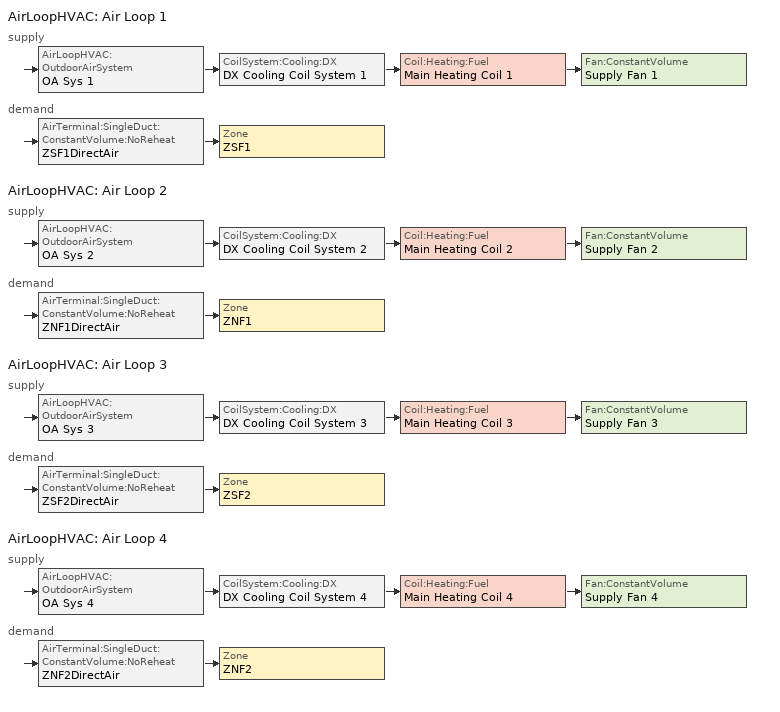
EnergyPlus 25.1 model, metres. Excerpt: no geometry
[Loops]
AirLoopHVAC 'Air Loop 1'
 supply: AirLoopHVAC:OutdoorAirSystem 'OA Sys 1' > CoilSystem:Cooling:DX 'DX Cooling Coil System 1' > Coil:Heating:Fuel 'Main Heating Coil 1' > Fan:ConstantVolume 'Supply Fan 1'
 demand: AirTerminal:SingleDuct:ConstantVolume:NoReheat 'ZSF1DirectAir' > Zone 'ZSF1'
AirLoopHVAC 'Air Loop 2'
 supply: AirLoopHVAC:OutdoorAirSystem 'OA Sys 2' > CoilSystem:Cooling:DX 'DX Cooling Coil System 2' > Coil:Heating:Fuel 'Main Heating Coil 2' > Fan:ConstantVolume 'Supply Fan 2'
 demand: AirTerminal:SingleDuct:ConstantVolume:NoReheat 'ZNF1DirectAir' > Zone 'ZNF1'
AirLoopHVAC 'Air Loop 3'
 supply: AirLoopHVAC:OutdoorAirSystem 'OA Sys 3' > CoilSystem:Cooling:DX 'DX Cooling Coil System 3' > Coil:Heating:Fuel 'Main Heating Coil 3' > Fan:ConstantVolume 'Supply Fan 3'
 demand: AirTerminal:SingleDuct:ConstantVolume:NoReheat 'ZSF2DirectAir' > Zone 'ZSF2'
AirLoopHVAC 'Air Loop 4'
 supply: AirLoopHVAC:OutdoorAirSystem 'OA Sys 4' > CoilSystem:Cooling:DX 'DX Cooling Coil System 4' > Coil:Heating:Fuel 'Main Heating Coil 4' > Fan:ConstantVolume 'Supply Fan 4'
 demand: AirTerminal:SingleDuct:ConstantVolume:NoReheat 'ZNF2DirectAir' > Zone 'ZNF2'
[Sizing:Zone] Zone Cooling Design Supply Air Temperature Input Method=SupplyAirTemperature; Zone Cooling Design Supply Air Temperature {C}=14; Zone Heating Design Supply Air Temperature Input Method=SupplyAirTemperature; Zone Heating Design Supply Air Temperature {C}=50; Zone Cooling Design Supply Air Humidity Ratio {kgWater/kgDryAir}=0.009; Zone Heating Design Supply Air Humidity Ratio {kgWater/kgDryAir}=0.004; Zone Heating Sizing Factor=0; Zone Cooling Sizing Factor=0; Cooling Design Air Flow Method=DesignDay; Cooling Design Air Flow Rate {m3/s}=0; Heating Design Air Flow Method=DesignDay; Heating Design Air Flow Rate {m3/s}=0; Account for Dedicated Outdoor Air System=No; Dedicated Outdoor Air System Control Strategy=NeutralSupplyAir; Dedicated Outdoor Air Low Setpoint Temperature for Design {C}=autosize; Dedicated Outdoor Air High Setpoint Temperature for Design {C}=autosize
Name | Design Specification Outdoor Air Object
ZSF1 | SZ DSOA ZSF1
ZNF1 | SZ DSOA ZNF1
ZSF2 | SZ DSOA ZSF2
ZNF2 | SZ DSOA ZNF2
[DesignSpecification:OutdoorAir] Outdoor Air Method=FLOW/PERSON; Outdoor Air Flow per Person {m3/s-person}=0.00944; Outdoor Air Flow per Zone Floor Area {m3/s-m2}=0; Outdoor Air Flow per Zone {m3/s}=0
SZ DSOA ZSF1; SZ DSOA ZNF1; SZ DSOA ZSF2; SZ DSOA ZNF2
[AirLoopHVAC]
Name | Design Supply Air Flow Rate {m3/s}
Air Loop 1 | 0.71
Air Loop 2 | 0.67
Air Loop 3 | 0.79
Air Loop 4 | 0.75
[ZoneControl:Thermostat] Control Type Schedule=Zone Control Type Sched; Control 1=DualSetPoint
Name | Zone or ZoneList
South zone1 | ZSF1
North zone1 | ZNF1
South zone2 | ZSF2
North zone2 | ZNF2
[ThermostatSetpoint:DualSetpoint]
DualSetPoint: Heating Setpoint Temperature Schedule=HTG-SCHED; Cooling Setpoint Temperature Schedule=CLG-SCHED
[Zone equipment]
ZSF1: ZSF1DirectAir
ZNF1: ZNF1DirectAir
ZSF2: ZSF2DirectAir
ZNF2: ZNF2DirectAir
[AirTerminal:SingleDuct:ConstantVolume:NoReheat] Availability Schedule=FAN-SCHED
Name | Maximum Air Flow Rate {m3/s}
ZSF1DirectAir | 0.71
ZNF1DirectAir | 0.67
ZSF2DirectAir | 0.79
ZNF2DirectAir | 0.75
[CoilSystem:Cooling:DX] Availability Schedule=FAN-SCHED
Name | Cooling Coil
DX Cooling Coil System 1 | ACDXCoil 1
DX Cooling Coil System 2 | ACDXCoil 2
DX Cooling Coil System 3 | ACDXCoil 3
DX Cooling Coil System 4 | ACDXCoil 4
[Coil:Heating:Fuel] Availability Schedule=FAN-SCHED; Fuel Type=NaturalGas; Burner Efficiency=0.8; Nominal Capacity {W}=15000
Main Heating Coil 1; Main Heating Coil 2; Main Heating Coil 3; Main Heating Coil 4
[Coil:Cooling:DX:SingleSpeed] Availability Schedule=FAN-SCHED; Gross Rated Sensible Heat Ratio=0.8; Gross Rated Cooling COP {W/W}=3; 2023 Rated Evaporator Fan Power Per Volume Flow {W/(m3/s)}=934.4; Total Cooling Capacity Function of Temperature Curve=WindACCoolCapFT; Total Cooling Capacity Function of Flow Fraction Curve=WindACCoolCapFFF; Energy Input Ratio Function of Temperature Curve=WindACEIRFT; Energy Input Ratio Function of Flow Fraction Curve=WindACEIRFFF; Part Load Fraction Correlation Curve=WindACPLFFPLR
Name | Gross Rated Total Cooling Capacity {W} | Rated Air Flow Rate {m3/s}
ACDXCoil 1 | 13228 | 0.71
ACDXCoil 2 | 12483 | 0.67
ACDXCoil 3 | 14719 | 0.79
ACDXCoil 4 | 13973 | 0.75
[Fan:ConstantVolume] Availability Schedule=FAN-SCHED; Fan Total Efficiency=0.7; Pressure Rise {Pa}=600; Motor Efficiency=0.9; Motor In Airstream Fraction=1
Name | Maximum Flow Rate {m3/s}
Supply Fan 1 | 0.71
Supply Fan 2 | 0.67
Supply Fan 3 | 0.79
Supply Fan 4 | 0.75
[Controller:OutdoorAir] Minimum Outdoor Air Flow Rate {m3/s}=0.032; Economizer Control Type=NoEconomizer; Economizer Control Action Type=ModulateFlow; Economizer Maximum Limit Dry-Bulb Temperature {C}=19; Economizer Minimum Limit Dry-Bulb Temperature {C}=4; Lockout Type=NoLockout; Minimum Limit Type=FixedMinimum; Minimum Outdoor Air Schedule=Min OA Sched
Name | Maximum Outdoor Air Flow Rate {m3/s}
OA Controller 1 | 0.71
OA Controller 2 | 0.67
OA Controller 3 | 0.79
OA Controller 4 | 0.75
[SetpointManager:SingleZone:Reheat] Control Variable=Temperature; Minimum Supply Air Temperature {C}=14; Maximum Supply Air Temperature {C}=45
Name | Control Zone | Setpoint Node or NodeList
Supply Air Temp Manager 1 | ZSF1 | Supply Air 1 Temp Nodes
Supply Air Temp Manager 2 | ZNF1 | Supply Air 2 Temp Nodes
Supply Air Temp Manager 3 | ZSF2 | Supply Air 3 Temp Nodes
Supply Air Temp Manager 4 | ZNF2 | Supply Air 4 Temp Nodes
[SetpointManager:MixedAir] Control Variable=Temperature
Name | Setpoint Node or NodeList
Mixed Air Temp Manager 1 | Mixed Air 1 Nodes
Mixed Air Temp Manager 2 | Mixed Air 2 Nodes
Mixed Air Temp Manager 3 | Mixed Air 3 Nodes
Mixed Air Temp Manager 4 | Mixed Air 4 Nodes
[Matrix:TwoDimension]
CFS_Glz_2035_Tbvis: 41, 41, 9.83252, 0.00721, 0.00883, 0.00721, 0.00883, 0.00721, 0.00883, 0.00721, 0.00883, 0.01493, 0.01565, 0.01565, 0.01493, 0.01565, 0.01565, 0.01493, 0.01565, 0.01565, 0.01493, 0.01565, 0.01565, 0.01871, 0.01871, 0.01871, 0.01871, 0.01871, 0.01871, 0.01871, 0.01871, 0.01871, 0.01871, 0.01871, 0.01871, 0.00934, 0.00934, 0.00934, 0.00934, 0.00934, 0.00934, 0.00934, 0.00934, 0.00054, 7.14526, 0.00597, 0.00488, 0.00597, 0.00488, 0.00597, 0.00488, 0.00597, 0.01009, 0.01058, 0.01058, 0.01009, 0.01058, 0.01058, 0.01009, 0.01058, 0.01058, 0.01009, 0.01058, 0.01058, 0.01265, 0.01265, 0.01265, 0.01265, 0.01265, 0.01265, 0.01265, 0.01265, 0.01265, 0.01265, 0.01265, 0.01265, 0.00632, 0.00632, 0.00632, 0.00632, 0.00632, 0.00632, 0.00632, 0.00632, 0.00047, 0.00429, 6.28042, 0.00429, 0.00525, 0.00429, 0.00525, 0.00429, 0.00525, 0.00887, 0.0093, 0.0093, 0.00887, 0.0093, 0.0093, 0.00887, 0.0093, 0.0093, 0.00887, 0.0093, 0.0093, 0.01112, 0.01112, 0.01112, 0.01112, 0.01112, 0.01112, 0.01112, 0.01112, 0.01112, 0.01112, 0.01112, 0.01112, 0.00555, 0.00555, 0.00555, 0.00555, 0.00555, 0.00555, 0.00555, 0.00555, 0.00054, 0.00488, 0.00597, 7.14526, 0.00597, 0.00488, 0.00597, 0.00488, 0.00597, 0.01009, 0.01058, 0.01058, 0.01009, 0.01058, 0.01058, 0.01009, 0.01058, 0.01058, 0.01009, 0.01058, 0.01058, 0.01265, 0.01265, 0.01265, 0.01265, 0.01265, 0.01265, 0.01265, 0.01265, 0.01265, 0.01265, 0.01265, 0.01265, 0.00632, 0.00632, 0.00632, 0.00632, 0.00632, 0.00632, 0.00632, 0.00632, 0.00047, 0.00429, 0.00525, 0.00429, 6.28042, 0.00429, 0.00525, 0.00429, 0.00525, 0.00887, 0.0093, 0.0093, 0.00887, 0.0093, 0.0093, 0.00887, 0.0093, 0.0093, 0.00887, 0.0093, 0.0093, 0.01112, 0.01112, 0.01112, 0.01112, 0.01112, 0.01112, 0.01112, 0.01112, 0.01112, 0.01112, 0.01112, 0.01112, 0.00555, 0.00555, 0.00555, 0.00555, 0.00555, 0.00555, 0.00555, 0.00555, 0.00054, 0.00488, 0.00597, 0.00488, 0.00597, 7.14526, 0.00597, 0.00488, 0.00597, 0.01009, 0.01058, 0.01058, 0.01009, 0.01058, 0.01058, 0.01009, 0.01058, 0.01058, 0.01009, 0.01058, 0.01058, 0.01265, 0.01265, 0.01265, 0.01265, 0.01265, 0.01265, 0.01265, 0.01265, 0.01265, 0.01265, 0.01265, 0.01265, 0.00632, 0.00632, 0.00632, 0.00632, 0.00632, 0.00632, 0.00632, 0.00632, 0.00047, 0.00429, 0.00525, 0.00429, 0.00525, 0.00429, 6.28042, 0.00429, 0.00525, 0.00887, 0.0093, 0.0093, 0.00887, 0.0093, 0.0093, 0.00887, 0.0093, 0.0093, 0.00887, 0.0093, 0.0093, 0.01112, 0.01112, 0.01112, 0.01112, 0.01112, 0.01112, 0.01112, 0.01112, 0.01112, 0.01112, 0.01112, 0.01112, 0.00555, 0.00555, 0.00555, 0.00555, 0.00555, 0.00555, 0.00555, 0.00555, 0.00054, 0.00488, 0.00597, 0.00488, 0.00597, 0.00488, 0.00597, 7.14526, 0.00597, 0.01009, 0.01058, 0.01058, 0.01009, 0.01058, 0.01058, 0.01009, 0.01058, 0.01058, 0.01009, 0.01058, 0.01058, 0.01265, 0.01265, 0.01265, 0.01265, 0.01265, 0.01265, 0.01265, 0.01265, 0.01265, 0.01265, 0.01265, 0.01265, 0.00632, 0.00632, 0.00632, 0.00632, 0.00632, 0.00632, 0.00632, 0.00632, 0.00047, 0.00429, 0.00525, 0.00429, 0.00525, 0.00429, 0.00525, 0.00429, 6.28042, 0.00887, 0.0093, 0.0093, 0.00887, 0.0093, 0.0093, 0.00887, 0.0093, 0.0093, 0.00887, 0.0093, 0.0093, 0.01112, 0.01112, 0.01112, 0.01112, 0.01112, 0.01112, 0.01112, 0.01112, 0.01112, 0.01112, 0.01112, 0.01112, 0.00555, 0.00555, 0.00555, 0.00555, 0.00555, 0.00555, 0.00555, 0.00555, 0.00023, 0.00208, 0.00254, 0.00208, 0.00254, 0.00208, 0.00254, 0.00208, 0.00254, 2.64719, 0.00451, 0.00451, 0.0043, 0.00451, 0.00451, 0.0043, 0.00451, 0.00451, 0.0043, 0.00451, 0.00451, 0.00538, 0.00538, 0.00538, 0.00538, 0.00538, 0.00538, 0.00538, 0.00538, 0.00538, 0.00538, 0.00538, 0.00538, 0.00269, 0.00269, 0.00269, 0.00269, 0.00269, 0.00269, 0.00269, 0.00269, 0.0002, 0.00179, 0.00219, 0.00179, 0.00219, 0.00179, 0.00219, 0.00179, 0.00219, 0.00371, 2.2857, 0.00389, 0.00371, 0.00389, 0.00389, 0.00371, 0.00389, 0.00389, 0.00371, 0.00389, 0.00389, 0.00465, 0.00465, 0.00465, 0.00465, 0.00465, 0.00465, 0.00465, 0.00465, 0.00465, 0.00465, 0.00465, 0.00465, 0.00232, 0.00232, 0.00232, 0.00232, 0.00232, 0.00232, 0.00232, 0.00232, 0.0002, 0.00179, 0.00219, 0.00179, 0.00219, 0.00179, 0.00219, 0.00179, 0.00219, 0.00371, 0.00389, 2.2857, 0.00371, 0.00389, 0.00389, 0.00371, 0.00389, 0.00389, 0.00371, 0.00389, 0.00389, 0.00465, 0.00465, 0.00465, 0.00465, 0.00465, 0.00465, 0.00465, 0.00465, 0.00465, 0.00465, 0.00465, 0.00465, 0.00232, 0.00232, 0.00232, 0.00232, 0.00232, 0.00232, 0.00232, 0.00232, 0.00023, 0.00208, 0.00254, 0.00208, 0.00254, 0.00208, 0.00254, 0.00208, 0.00254, 0.0043, 0.00451, 0.00451, 2.64719, 0.00451, 0.00451, 0.0043, 0.00451, 0.00451, 0.0043, 0.00451, 0.00451, 0.00538, 0.00538, 0.00538, 0.00538, 0.00538, 0.00538, 0.00538, 0.00538, 0.00538, 0.00538, 0.00538, 0.00538, 0.00269, 0.00269, 0.00269, 0.00269, 0.00269, 0.00269, 0.00269, 0.00269, 0.0002, 0.00179, 0.00219, 0.00179, 0.00219, 0.00179, 0.00219, 0.00179, 0.00219, 0.00371, 0.00389, 0.00389, 0.00371, 2.2857, 0.00389, 0.00371, 0.00389, 0.00389, 0.00371, 0.00389, 0.00389, 0.00465, 0.00465, 0.00465, 0.00465, 0.00465, 0.00465, 0.00465, 0.00465, 0.00465, 0.00465, 0.00465, 0.00465, 0.00232, 0.00232, 0.00232, 0.00232, 0.00232, 0.00232, 0.00232, 0.00232, 0.0002, 0.00179, 0.00219, 0.00179, 0.00219, 0.00179, 0.00219, 0.00179, 0.00219, 0.00371, 0.00389, 0.00389, 0.00371, 0.00389, 2.2857, 0.00371, 0.00389, 0.00389, 0.00371, 0.00389, 0.00389, 0.00465, 0.00465, 0.00465, 0.00465, 0.00465, 0.00465, 0.00465, 0.00465, 0.00465, 0.00465, 0.00465, 0.00465, 0.00232, 0.00232, 0.00232, 0.00232, 0.00232, 0.00232, 0.00232, 0.00232, 0.00023, 0.00208, 0.00254, 0.00208, 0.00254, 0.00208, 0.00254, 0.00208, 0.00254, 0.0043, 0.00451, 0.00451, 0.0043, 0.00451, 0.00451, 2.64719, 0.00451, 0.00451, 0.0043, 0.00451, 0.00451, 0.00538, 0.00538, 0.00538, 0.00538, 0.00538, 0.00538, 0.00538, 0.00538, 0.00538, 0.00538, 0.00538, 0.00538, 0.00269, 0.00269, 0.00269, 0.00269, 0.00269, 0.00269, 0.00269, 0.00269, 0.0002, 0.00179, 0.00219, 0.00179, 0.00219, 0.00179, 0.00219, 0.00179, 0.00219, 0.00371, 0.00389, 0.00389, 0.00371, 0.00389, 0.00389, 0.00371, 2.2857, 0.00389, 0.00371, 0.00389, 0.00389, 0.00465, 0.00465, 0.00465, 0.00465, 0.00465, 0.00465, 0.00465, 0.00465, 0.00465, 0.00465, 0.00465, 0.00465, 0.00232, 0.00232, 0.00232, 0.00232, 0.00232, 0.00232, 0.00232, 0.00232, 0.0002, 0.00179, 0.00219, 0.00179, 0.00219, 0.00179, 0.00219, 0.00179, 0.00219, 0.00371, 0.00389, 0.00389, 0.00371, 0.00389, 0.00389, 0.00371, 0.00389, 2.2857, 0.00371, 0.00389, 0.00389, 0.00465, 0.00465, 0.00465, 0.00465, 0.00465, 0.00465, 0.00465, 0.00465, 0.00465, 0.00465, 0.00465, 0.00465, 0.00232, 0.00232, 0.00232, 0.00232, 0.00232, 0.00232, 0.00232, 0.00232, 0.00023, 0.00208, 0.00254, 0.00208, 0.00254, 0.00208, 0.00254, 0.00208, 0.00254, 0.0043, 0.00451, 0.00451, 0.0043, 0.00451, 0.00451, 0.0043, 0.00451, 0.00451, 2.64719, 0.00451, 0.00451, 0.00538, 0.00538, 0.00538, 0.00538, 0.00538, 0.00538, 0.00538, 0.00538, 0.00538, 0.00538, 0.00538, 0.00538, 0.00269, 0.00269, 0.00269, 0.00269, 0.00269, 0.00269, 0.00269, 0.00269, 0.0002, 0.00179, 0.00219, 0.00179, 0.00219, 0.00179, 0.00219, 0.00179, 0.00219, 0.00371, 0.00389, 0.00389, 0.00371, 0.00389, 0.00389, 0.00371, 0.00389, 0.00389, 0.00371, 2.2857, 0.00389, 0.00465, 0.00465, 0.00465, 0.00465, 0.00465, 0.00465, 0.00465, 0.00465, 0.00465, 0.00465, 0.00465, 0.00465, 0.00232, 0.00232, 0.00232, 0.00232, 0.00232, 0.00232, 0.00232, 0.00232, 0.0002, 0.00179, 0.00219, 0.00179, 0.00219, 0.00179, 0.00219, 0.00179, 0.00219, 0.00371, 0.00389, 0.00389, 0.00371, 0.00389, 0.00389, 0.00371, 0.00389, 0.00389, 0.00371, 0.00389, 2.2857, 0.00465, 0.00465, 0.00465, 0.00465, 0.00465, 0.00465, 0.00465, 0.00465, 0.00465, 0.00465, 0.00465, 0.00465, 0.00232, 0.00232, 0.00232, 0.00232, 0.00232, 0.00232, 0.00232, 0.00232, 0, 0, 0, 0, 0, 0, 0, 0, 0, 0, 0, 0, 0, 0, 0, 0, 0, 0, 0, 0, 0, 0, 0, 0, 0, 0, 0, 0, 0, 0, 0, 0, 0, 0, 0, 0, 0, 0, 0, 0, 0, 0, 0, 0, 0, 0, 0, 0, 0, 0, 0, 0, 0, 0, 0, 0, 0, 0, 0, 0, 0, 0, 0, 0, 0, 0, 0, 0, 0, 0, 0, 0, 0, 0, 0, 0, 0, 0, 0, 0, 0, 0, 0, 0, 0, 0, 0, 0, 0, 0, 0, 0, 0, 0, 0, 0, 0, 0, 0, 0, 0, 0, 0, 0, 0, 0, 0, 0, 0, 0, 0, 0, 0, 0, 0, 0, 0, 0, 0, 0, 0, 0, 0, 0, 0, 0, 0, 0, 0, 0, 0, 0, 0, 0, 0, 0, 0, 0, 0, 0, 0, 0, 0, 0, 0, 0, 0, 0, 0, 0, 0, 0, 0, 0, 0, 0, 0, 0, 0, 0, 0, 0, 0, 0, 0, 0, 0, 0, 0, 0, 0, 0, 0, 0, 0, 0, 0, 0, 0, 0, 0, 0, 0, 0, 0, 0, 0, 0, 0, 0, 0, 0, 0, 0, 0, 0, 0, 0, 0, 0, 0, 0, 0, 0, 0, 0, 0, 0, 0, 0, 0, 0, 0, 0, 0, 0, 0, 0, 0, 0, 0, 0, 0, 0, 0, 0, 0, 0, 0, 0, 0, 0, 0, 0, 0, 0, 0, 0, 0, 0, 0, 0, 0, 0, 0, 0, 0, 0, 0, 0, 0, 0, 0, 0, 0, 0, 0, 0, 0, 0, 0, 0, 0, 0, 0, 0, 0, 0, 0, 0, 0, 0, 0, 0, 0, 0, 0, 0, 0, 0, 0, 0, 0, 0, 0, 0, 0, 0, 0, 0, 0, 0, 0, 0, 0, 0, 0, 0, 0, 0, 0, 0, 0, 0, 0, 0, 0, 0, 0, 0, 0, 0, 0, 0, 0, 0, 0, 0, 0, 0, 0, 0, 0, 0, 0, 0, 0, 0, 0, 0, 0, 0, 0, 0, 0, 0, 0, 0, 0, 0, 0, 0, 0, 0, 0, 0, 0, 0, 0, 0, 0, 0, 0, 0, 0, 0, 0, 0, 0, 0, 0, 0, 0, 0, 0, 0, 0, 0, 0, 0, 0, 0, 0, 0, 0, 0, 0, 0, 0, 0, 0, 0, 0, 0, 0, 0, 0, 0, 0, 0, 0, 0, 0, 0, 0, 0, 0, 0, 0, 0, 0, 0, 0, 0, 0, 0, 0, 0, 0, 0, 0, 0, 0, 0, 0, 0, 0, 0, 0, 0, 0, 0, 0, 0, 0, 0, 0, 0, 0, 0, 0, 0, 0, 0, 0, 0, 0, 0, 0, 0, 0, 0, 0, 0, 0, 0, 0, 0, 0, 0, 0, 0, 0, 0, 0, 0, 0, 0, 0, 0, 0, 0, 0, 0, 0, 0, 0, 0, 0, 0, 0, 0, 0, 0, 0, 0, 0, 0, 0, 0, 0, 0, 0, 0, 0, 0, 0, 0, 0, 0, 0, 0, 0, 0, 0, 0, 0, 0, 0, 0, 0, 0, 0, 0, 0, 0, 0, 0, 0, 0, 0, 0, 0, 0, 0, 0, 0, 0, 0, 0, 0, 0, 0, 0, 0, 0, 0, 0, 0, 0, 0, 0, 0, 0, 0, 0, 0, 0, 0, 0, 0, 0, 0, 0, 0, 0, 0, 0, 0, 0, 0, 0, 0, 0, 0, 0, 0, 0, 0, 0, 0, 0, 0, 0, 0, 0, 0, 0, 0, 0, 0, 0, 0, 0, 0, 0, 0, 0, 0, 0, 0, 0, 0, 0, 0, 0, 0, 0, 0, 0, 0, 0, 0, 0, 0, 0, 0, 0, 0, 0, 0, 0, 0, 0, 0, 0, 0, 0, 0, 0, 0, 0, 0, 0, 0, 0, 0, 0, 0, 0, 0, 0, 0, 0, 0, 0, 0, 0, 0, 0, 0, 0, 0, 0, 0, 0, 0, 0, 0, 0, 0, 0, 0, 0, 0, 0, 0, 0, 0, 0, 0, 0, 0, 0, 0, 0, 0, 0, 0, 0, 0, 0, 0, 0, 0, 0, 0, 0, 0, 0, 0, 0, 0, 0, 0, 0, 0, 0, 0, 0, 0, 0, 0, 0, 0, 0, 0, 0, 0, 0, 0, 0, 0, 0, 0, 0, 0, 0, 0, 0, 0, 0, 0, 0, 0, 0, 0, 0, 0, 0, 0, 0, 0, 0, 0, 0, 0, 0, 0, 0, 0, 0, 0, 0, 0, 0, 0, 0, 0, 0, 0, 0, 0, 0, 0, 0, 0, 0, 0, 0, 0, 0, 0, 0, 0, 0, 0, 0, 0, 0, 0, 0, 0, 0, 0, 0, 0, 0, 0, 0, 0, 0, 0, 0, 0, 0, 0, 0, 0, 0, 0, 0, 0, 0, 0, 0, 0, 0, 0, 0, 0, 0, 0, 0, 0, 0, 0, 0, 0, 0, 0, 0, 0, 0, 0, 0, 0, 0, 0, 0, 0, 0, 0, 0, 0, 0, 0, 0, 0, 0, 0, 0, 0, 0, 0, 0, 0, 0, 0, 0
CFS_Glz_2035_Layer_1_bAbs: 1, 41, 0.01301, 0.11683, 0.143, 0.11683, 0.143, 0.11683, 0.143, 0.11683, 0.143, 0.23818, 0.24978, 0.24978, 0.23818, 0.24978, 0.24978, 0.23818, 0.24978, 0.24978, 0.23818, 0.24978, 0.24978, 0.29103, 0.29103, 0.29103, 0.29103, 0.29103, 0.29103, 0.29103, 0.29103, 0.29103, 0.29103, 0.29103, 0.29103, 0.134, 0.134, 0.134, 0.134, 0.134, 0.134, 0.134, 0.134
CFS_Glz_2035_Layer_2_fAbs: 1, 41, 0.1603, 0.11213, 0.09899, 0.11213, 0.09899, 0.11213, 0.09899, 0.11213, 0.09899, 0.04884, 0.04225, 0.04225, 0.04884, 0.04225, 0.04225, 0.04884, 0.04225, 0.04225, 0.04884, 0.04225, 0.04225, 0, 0, 0, 0, 0, 0, 0, 0, 0, 0, 0, 0, 0, 0, 0, 0, 0, 0, 0, 0
CFS_Glz_2035_Layer_2_bAbs: 1, 41, 0.11216, 0.12942, 0.13342, 0.12942, 0.13342, 0.12942, 0.13342, 0.12942, 0.13342, 0.15094, 0.1527, 0.1527, 0.15094, 0.1527, 0.1527, 0.15094, 0.1527, 0.1527, 0.15094, 0.1527, 0.1527, 0.15865, 0.15865, 0.15865, 0.15865, 0.15865, 0.15865, 0.15865, 0.15865, 0.15865, 0.15865, 0.15865, 0.15865, 0.09846, 0.09846, 0.09846, 0.09846, 0.09846, 0.09846, 0.09846, 0.09846
CFS_Glz_2035_Layer_3_fAbs: 1, 41, 0.10611, 0.07376, 0.06509, 0.07376, 0.06509, 0.07376, 0.06509, 0.07376, 0.06509, 0.03143, 0.02719, 0.02719, 0.03143, 0.02719, 0.02719, 0.03143, 0.02719, 0.02719, 0.03143, 0.02719, 0.02719, 0, 0, 0, 0, 0, 0, 0, 0, 0, 0, 0, 0, 0, 0, 0, 0, 0, 0, 0, 0
CFS_Glz_2035_Layer_3_bAbs: 1, 41, 0.16759, 0.18012, 0.18254, 0.18012, 0.18254, 0.18012, 0.18254, 0.18012, 0.18254, 0.19996, 0.20102, 0.20102, 0.19996, 0.20102, 0.20102, 0.19996, 0.20102, 0.20102, 0.19996, 0.20102, 0.20102, 0.21891, 0.21891, 0.21891, 0.21891, 0.21891, 0.21891, 0.21891, 0.21891, 0.21891, 0.21891, 0.21891, 0.21891, 0.21799, 0.21799, 0.21799, 0.21799, 0.21799, 0.21799, 0.21799, 0.21799
CFS_Glz_2046_Basis: 5, 2, 0, 1, 18, 8, 36, 12, 54, 12, 76.5, 8
CFS_Glz_2046_TfSol: 41, 41, 5.1001, 0.00521, 0.00521, 0.00521, 0.00521, 0.00521, 0.00521, 0.00521, 0.00521, 0.00634, 0.00642, 0.00643, 0.00634, 0.00643, 0.00642, 0.00634, 0.00642, 0.00643, 0.00634, 0.00643, 0.00642, 0.01205, 0.01285, 0.01334, 0.01205, 0.01334, 0.01285, 0.01205, 0.01285, 0.01334, 0.01205, 0.01334, 0.01285, 0.01174, 0.0103, 0.01174, 0.0103, 0.01174, 0.0103, 0.01174, 0.0103, 0.00507, 5.39015, 0.00517, 0.00517, 0.00517, 0.00517, 0.00517, 0.00517, 0.00517, 0.00631, 0.00638, 0.0064, 0.00631, 0.0064, 0.00638, 0.00631, 0.00638, 0.0064, 0.00631, 0.0064, 0.00638, 0.01201, 0.01281, 0.01331, 0.01201, 0.01331, 0.01281, 0.01201, 0.01281, 0.01331, 0.01201, 0.01331, 0.01281, 0.01172, 0.01027, 0.01172, 0.01027, 0.01172, 0.01027, 0.01172, 0.01027, 0.00507, 0.00517, 5.38951, 0.00517, 0.00517, 0.00517, 0.00517, 0.00517, 0.00517, 0.00631, 0.00638, 0.0064, 0.00631, 0.0064, 0.00638, 0.00631, 0.00638, 0.0064, 0.00631, 0.0064, 0.00638, 0.01201, 0.01281, 0.01331, 0.01201, 0.01331, 0.01281, 0.01201, 0.01281, 0.01331, 0.01201, 0.01331, 0.01281, 0.01172, 0.01027, 0.01172, 0.01027, 0.01172, 0.01027, 0.01172, 0.01027, 0.00507, 0.00517, 0.00517, 5.39015, 0.00517, 0.00517, 0.00517, 0.00517, 0.00517, 0.00631, 0.00638, 0.0064, 0.00631, 0.0064, 0.00638, 0.00631, 0.00638, 0.0064, 0.00631, 0.0064, 0.00638, 0.01201, 0.01281, 0.01331, 0.01201, 0.01331, 0.01281, 0.01201, 0.01281, 0.01331, 0.01201, 0.01331, 0.01281, 0.01172, 0.01027, 0.01172, 0.01027, 0.01172, 0.01027, 0.01172, 0.01027, 0.00507, 0.00517, 0.00517, 0.00517, 5.38951, 0.00517, 0.00517, 0.00517, 0.00517, 0.00631, 0.00638, 0.0064, 0.00631, 0.0064, 0.00638, 0.00631, 0.00638, 0.0064, 0.00631, 0.0064, 0.00638, 0.01201, 0.01281, 0.01331, 0.01201, 0.01331, 0.01281, 0.01201, 0.01281, 0.01331, 0.01201, 0.01331, 0.01281, 0.01172, 0.01027, 0.01172, 0.01027, 0.01172, 0.01027, 0.01172, 0.01027, 0.00507, 0.00517, 0.00517, 0.00517, 0.00517, 5.39015, 0.00517, 0.00517, 0.00517, 0.00631, 0.00638, 0.0064, 0.00631, 0.0064, 0.00638, 0.00631, 0.00638, 0.0064, 0.00631, 0.0064, 0.00638, 0.01201, 0.01281, 0.01331, 0.01201, 0.01331, 0.01281, 0.01201, 0.01281, 0.01331, 0.01201, 0.01331, 0.01281, 0.01172, 0.01027, 0.01172, 0.01027, 0.01172, 0.01027, 0.01172, 0.01027, 0.00507, 0.00517, 0.00517, 0.00517, 0.00517, 0.00517, 5.38951, 0.00517, 0.00517, 0.00631, 0.00638, 0.0064, 0.00631, 0.0064, 0.00638, 0.00631, 0.00638, 0.0064, 0.00631, 0.0064, 0.00638, 0.01201, 0.01281, 0.01331, 0.01201, 0.01331, 0.01281, 0.01201, 0.01281, 0.01331, 0.01201, 0.01331, 0.01281, 0.01172, 0.01027, 0.01172, 0.01027, 0.01172, 0.01027, 0.01172, 0.01027, 0.00507, 0.00517, 0.00517, 0.00517, 0.00517, 0.00517, 0.00517, 5.39015, 0.00517, 0.00631, 0.00638, 0.0064, 0.00631, 0.0064, 0.00638, 0.00631, 0.00638, 0.0064, 0.00631, 0.0064, 0.00638, 0.01201, 0.01281, 0.01331, 0.01201, 0.01331, 0.01281, 0.01201, 0.01281, 0.01331, 0.01201, 0.01331, 0.01281, 0.01172, 0.01027, 0.01172, 0.01027, 0.01172, 0.01027, 0.01172, 0.01027, 0.00507, 0.00517, 0.00517, 0.00517, 0.00517, 0.00517, 0.00517, 0.00517, 5.38951, 0.00631, 0.00638, 0.0064, 0.00631, 0.0064, 0.00638, 0.00631, 0.00638, 0.0064, 0.00631, 0.0064, 0.00638, 0.01201, 0.01281, 0.01331, 0.01201, 0.01331, 0.01281, 0.01201, 0.01281, 0.01331, 0.01201, 0.01331, 0.01281, 0.01172, 0.01027, 0.01172, 0.01027, 0.01172, 0.01027, 0.01172, 0.01027, 0.00507, 0.00517, 0.00517, 0.00517, 0.00517, 0.00517, 0.00517, 0.00517, 0.00517, 4.63147, 0.00638, 0.00639, 0.0063, 0.00639, 0.00638, 0.0063, 0.00638, 0.00639, 0.0063, 0.00639, 0.00638, 0.01201, 0.01281, 0.01331, 0.01201, 0.01331, 0.01281, 0.01201, 0.01281, 0.01331, 0.01201, 0.01331, 0.01281, 0.01171, 0.01027, 0.01171, 0.01027, 0.01171, 0.01027, 0.01171, 0.01027, 0.00507, 0.00516, 0.00517, 0.00516, 0.00517, 0.00516, 0.00517, 0.00516, 0.00517, 0.0063, 4.62373, 0.00639, 0.0063, 0.00639, 0.00637, 0.0063, 0.00637, 0.00639, 0.0063, 0.00639, 0.00637, 0.01201, 0.01281, 0.0133, 0.01201, 0.0133, 0.01281, 0.01201, 0.01281, 0.0133, 0.01201, 0.0133, 0.01281, 0.01171, 0.01027, 0.01171, 0.01027, 0.01171, 0.01027, 0.01171, 0.01027, 0.00507, 0.00516, 0.00517, 0.00516, 0.00517, 0.00516, 0.00517, 0.00516, 0.00517, 0.0063, 0.00637, 4.62375, 0.0063, 0.00639, 0.00637, 0.0063, 0.00637, 0.00639, 0.0063, 0.00639, 0.00637, 0.01201, 0.01281, 0.0133, 0.01201, 0.0133, 0.01281, 0.01201, 0.01281, 0.0133, 0.01201, 0.0133, 0.01281, 0.01171, 0.01027, 0.01171, 0.01027, 0.01171, 0.01027, 0.01171, 0.01027, 0.00507, 0.00517, 0.00517, 0.00517, 0.00517, 0.00517, 0.00517, 0.00517, 0.00517, 0.0063, 0.00638, 0.00639, 4.63147, 0.00639, 0.00638, 0.0063, 0.00638, 0.00639, 0.0063, 0.00639, 0.00638, 0.01201, 0.01281, 0.01331, 0.01201, 0.01331, 0.01281, 0.01201, 0.01281, 0.01331, 0.01201, 0.01331, 0.01281, 0.01171, 0.01027, 0.01171, 0.01027, 0.01171, 0.01027, 0.01171, 0.01027, 0.00507, 0.00516, 0.00517, 0.00516, 0.00517, 0.00516, 0.00517, 0.00516, 0.00517, 0.0063, 0.00637, 0.00639, 0.0063, 4.62375, 0.00637, 0.0063, 0.00637, 0.00639, 0.0063, 0.00639, 0.00637, 0.01201, 0.01281, 0.0133, 0.01201, 0.0133, 0.01281, 0.01201, 0.01281, 0.0133, 0.01201, 0.0133, 0.01281, 0.01171, 0.01027, 0.01171, 0.01027, 0.01171, 0.01027, 0.01171, 0.01027, 0.00507, 0.00516, 0.00517, 0.00516, 0.00517, 0.00516, 0.00517, 0.00516, 0.00517, 0.0063, 0.00637, 0.00639, 0.0063, 0.00639, 4.62373, 0.0063, 0.00637, 0.00639, 0.0063, 0.00639, 0.00637, 0.01201, 0.01281, 0.0133, 0.01201, 0.0133, 0.01281, 0.01201, 0.01281, 0.0133, 0.01201, 0.0133, 0.01281, 0.01171, 0.01027, 0.01171, 0.01027, 0.01171, 0.01027, 0.01171, 0.01027, 0.00507, 0.00517, 0.00517, 0.00517, 0.00517, 0.00517, 0.00517, 0.00517, 0.00517, 0.0063, 0.00638, 0.00639, 0.0063, 0.00639, 0.00638, 4.63147, 0.00638, 0.00639, 0.0063, 0.00639, 0.00638, 0.01201, 0.01281, 0.01331, 0.01201, 0.01331, 0.01281, 0.01201, 0.01281, 0.01331, 0.01201, 0.01331, 0.01281, 0.01171, 0.01027, 0.01171, 0.01027, 0.01171, 0.01027, 0.01171, 0.01027, 0.00507, 0.00516, 0.00517, 0.00516, 0.00517, 0.00516, 0.00517, 0.00516, 0.00517, 0.0063, 0.00637, 0.00639, 0.0063, 0.00639, 0.00637, 0.0063, 4.62373, 0.00639, 0.0063, 0.00639, 0.00637, 0.01201, 0.01281, 0.0133, 0.01201, 0.0133, 0.01281, 0.01201, 0.01281, 0.0133, 0.01201, 0.0133, 0.01281, 0.01171, 0.01027, 0.01171, 0.01027, 0.01171, 0.01027, 0.01171, 0.01027, 0.00507, 0.00516, 0.00517, 0.00516, 0.00517, 0.00516, 0.00517, 0.00516, 0.00517, 0.0063, 0.00637, 0.00639, 0.0063, 0.00639, 0.00637, 0.0063, 0.00637, 4.62375, 0.0063, 0.00639, 0.00637, 0.01201, 0.01281, 0.0133, 0.01201, 0.0133, 0.01281, 0.01201, 0.01281, 0.0133, 0.01201, 0.0133, 0.01281, 0.01171, 0.01027, 0.01171, 0.01027, 0.01171, 0.01027, 0.01171, 0.01027, 0.00507, 0.00517, 0.00517, 0.00517, 0.00517, 0.00517, 0.00517, 0.00517, 0.00517, 0.0063, 0.00638, 0.00639, 0.0063, 0.00639, 0.00638, 0.0063, 0.00638, 0.00639, 4.63147, 0.00639, 0.00638, 0.01201, 0.01281, 0.01331, 0.01201, 0.01331, 0.01281, 0.01201, 0.01281, 0.01331, 0.01201, 0.01331, 0.01281, 0.01171, 0.01027, 0.01171, 0.01027, 0.01171, 0.01027, 0.01171, 0.01027, 0.00507, 0.00516, 0.00517, 0.00516, 0.00517, 0.00516, 0.00517, 0.00516, 0.00517, 0.0063, 0.00637, 0.00639, 0.0063, 0.00639, 0.00637, 0.0063, 0.00637, 0.00639, 0.0063, 4.62375, 0.00637, 0.01201, 0.01281, 0.0133, 0.01201, 0.0133, 0.01281, 0.01201, 0.01281, 0.0133, 0.01201, 0.0133, 0.01281, 0.01171, 0.01027, 0.01171, 0.01027, 0.01171, 0.01027, 0.01171, 0.01027, 0.00507, 0.00516, 0.00517, 0.00516, 0.00517, 0.00516, 0.00517, 0.00516, 0.00517, 0.0063, 0.00637, 0.00639, 0.0063, 0.00639, 0.00637, 0.0063, 0.00637, 0.00639, 0.0063, 0.00639, 4.62373, 0.01201, 0.01281, 0.0133, 0.01201, 0.0133, 0.01281, 0.01201, 0.01281, 0.0133, 0.01201, 0.0133, 0.01281, 0.01171, 0.01027, 0.01171, 0.01027, 0.01171, 0.01027, 0.01171, 0.01027, 0.00557, 0.00568, 0.00568, 0.00568, 0.00568, 0.00568, 0.00568, 0.00568, 0.00568, 0.00682, 0.0069, 0.00691, 0.00682, 0.00691, 0.0069, 0.00682, 0.0069, 0.00691, 0.00682, 0.00691, 0.0069, 3.67508, 0.01327, 0.01376, 0.01248, 0.01376, 0.01327, 0.01248, 0.01327, 0.01376, 0.01248, 0.01376, 0.01327, 0.0121, 0.01067, 0.0121, 0.01067, 0.0121, 0.01067, 0.0121, 0.01067, 0.00553, 0.00564, 0.00564, 0.00564, 0.00564, 0.00564, 0.00564, 0.00564, 0.00564, 0.00678, 0.00686, 0.00687, 0.00678, 0.00687, 0.00686, 0.00678, 0.00686, 0.00687, 0.00678, 0.00687, 0.00686, 0.01244, 3.63326, 0.01373, 0.01244, 0.01373, 0.01324, 0.01244, 0.01324, 0.01373, 0.01244, 0.01373, 0.01324, 0.01207, 0.01064, 0.01207, 0.01064, 0.01207, 0.01064, 0.01207, 0.01064, 0.00553, 0.00564, 0.00564, 0.00564, 0.00564, 0.00564, 0.00564, 0.00564, 0.00564, 0.00678, 0.00686, 0.00687, 0.00678, 0.00687, 0.00686, 0.00678, 0.00686, 0.00687, 0.00678, 0.00687, 0.00686, 0.01244, 0.01324, 3.63375, 0.01244, 0.01373, 0.01324, 0.01244, 0.01324, 0.01373, 0.01244, 0.01373, 0.01324, 0.01207, 0.01064, 0.01207, 0.01064, 0.01207, 0.01064, 0.01207, 0.01064, 0.00557, 0.00568, 0.00568, 0.00568, 0.00568, 0.00568, 0.00568, 0.00568, 0.00568, 0.00682, 0.0069, 0.00691, 0.00682, 0.00691, 0.0069, 0.00682, 0.0069, 0.00691, 0.00682, 0.00691, 0.0069, 0.01248, 0.01327, 0.01376, 3.67508, 0.01376, 0.01327, 0.01248, 0.01327, 0.01376, 0.01248, 0.01376, 0.01327, 0.0121, 0.01067, 0.0121, 0.01067, 0.0121, 0.01067, 0.0121, 0.01067, 0.00553, 0.00564, 0.00564, 0.00564, 0.00564, 0.00564, 0.00564, 0.00564, 0.00564, 0.00678, 0.00686, 0.00687, 0.00678, 0.00687, 0.00686, 0.00678, 0.00686, 0.00687, 0.00678, 0.00687, 0.00686, 0.01244, 0.01324, 0.01373, 0.01244, 3.63375, 0.01324, 0.01244, 0.01324, 0.01373, 0.01244, 0.01373, 0.01324, 0.01207, 0.01064, 0.01207, 0.01064, 0.01207, 0.01064, 0.01207, 0.01064, 0.00553, 0.00564, 0.00564, 0.00564, 0.00564, 0.00564, 0.00564, 0.00564, 0.00564, 0.00678, 0.00686, 0.00687, 0.00678, 0.00687, 0.00686, 0.00678, 0.00686, 0.00687, 0.00678, 0.00687, 0.00686, 0.01244, 0.01324, 0.01373, 0.01244, 0.01373, 3.63326, 0.01244, 0.01324, 0.01373, 0.01244, 0.01373, 0.01324, 0.01207, 0.01064, 0.01207, 0.01064, 0.01207, 0.01064, 0.01207, 0.01064, 0.00557, 0.00568, 0.00568, 0.00568, 0.00568, 0.00568, 0.00568, 0.00568, 0.00568, 0.00682, 0.0069, 0.00691, 0.00682, 0.00691, 0.0069, 0.00682, 0.0069, 0.00691, 0.00682, 0.00691, 0.0069, 0.01248, 0.01327, 0.01376, 0.01248, 0.01376, 0.01327, 3.67508, 0.01327, 0.01376, 0.01248, 0.01376, 0.01327, 0.0121, 0.01067, 0.0121, 0.01067, 0.0121, 0.01067, 0.0121, 0.01067, 0.00553, 0.00564, 0.00564, 0.00564, 0.00564, 0.00564, 0.00564, 0.00564, 0.00564, 0.00678, 0.00686, 0.00687, 0.00678, 0.00687, 0.00686, 0.00678, 0.00686, 0.00687, 0.00678, 0.00687, 0.00686, 0.01244, 0.01324, 0.01373, 0.01244, 0.01373, 0.01324, 0.01244, 3.63326, 0.01373, 0.01244, 0.01373, 0.01324, 0.01207, 0.01064, 0.01207, 0.01064, 0.01207, 0.01064, 0.01207, 0.01064, 0.00553, 0.00564, 0.00564, 0.00564, 0.00564, 0.00564, 0.00564, 0.00564, 0.00564, 0.00678, 0.00686, 0.00687, 0.00678, 0.00687, 0.00686, 0.00678, 0.00686, 0.00687, 0.00678, 0.00687, 0.00686, 0.01244, 0.01324, 0.01373, 0.01244, 0.01373, 0.01324, 0.01244, 0.01324, 3.63375, 0.01244, 0.01373, 0.01324, 0.01207, 0.01064, 0.01207, 0.01064, 0.01207, 0.01064, 0.01207, 0.01064, 0.00557, 0.00568, 0.00568, 0.00568, 0.00568, 0.00568, 0.00568, 0.00568, 0.00568, 0.00682, 0.0069, 0.00691, 0.00682, 0.00691, 0.0069, 0.00682, 0.0069, 0.00691, 0.00682, 0.00691, 0.0069, 0.01248, 0.01327, 0.01376, 0.01248, 0.01376, 0.01327, 0.01248, 0.01327, 0.01376, 3.67508, 0.01376, 0.01327, 0.0121, 0.01067, 0.0121, 0.01067, 0.0121, 0.01067, 0.0121, 0.01067, 0.00553, 0.00564, 0.00564, 0.00564, 0.00564, 0.00564, 0.00564, 0.00564, 0.00564, 0.00678, 0.00686, 0.00687, 0.00678, 0.00687, 0.00686, 0.00678, 0.00686, 0.00687, 0.00678, 0.00687, 0.00686, 0.01244, 0.01324, 0.01373, 0.01244, 0.01373, 0.01324, 0.01244, 0.01324, 0.01373, 0.01244, 3.63375, 0.01324, 0.01207, 0.01064, 0.01207, 0.01064, 0.01207, 0.01064, 0.01207, 0.01064, 0.00553, 0.00564, 0.00564, 0.00564, 0.00564, 0.00564, 0.00564, 0.00564, 0.00564, 0.00678, 0.00686, 0.00687, 0.00678, 0.00687, 0.00686, 0.00678, 0.00686, 0.00687, 0.00678, 0.00687, 0.00686, 0.01244, 0.01324, 0.01373, 0.01244, 0.01373, 0.01324, 0.01244, 0.01324, 0.01373, 0.01244, 0.01373, 3.63326, 0.01207, 0.01064, 0.01207, 0.01064, 0.01207, 0.01064, 0.01207, 0.01064, 0.00452, 0.00461, 0.00461, 0.00461, 0.00461, 0.00461, 0.00461, 0.00461, 0.00461, 0.00573, 0.0058, 0.00582, 0.00573, 0.00582, 0.0058, 0.00573, 0.0058, 0.00582, 0.00573, 0.00582, 0.0058, 0.01149, 0.01229, 0.0128, 0.01149, 0.0128, 0.01229, 0.01149, 0.01229, 0.0128, 0.01149, 0.0128, 0.01229, 0.39572, 0.00982, 0.01127, 0.00982, 0.01127, 0.00982, 0.01127, 0.00982, 0.00491, 0.00501, 0.00501, 0.00501, 0.00501, 0.00501, 0.00501, 0.00501, 0.00501, 0.00614, 0.00621, 0.00623, 0.00614, 0.00623, 0.00621, 0.00614, 0.00621, 0.00623, 0.00614, 0.00623, 0.00621, 0.01186, 0.01266, 0.01316, 0.01186, 0.01316, 0.01266, 0.01186, 0.01266, 0.01316, 0.01186, 0.01316, 0.01266, 0.01157, 0.46479, 0.01157, 0.01013, 0.01157, 0.01013, 0.01157, 0.01013, 0.00452, 0.00461, 0.00461, 0.00461, 0.00461, 0.00461, 0.00461, 0.00461, 0.00461, 0.00573, 0.0058, 0.00582, 0.00573, 0.00582, 0.0058, 0.00573, 0.0058, 0.00582, 0.00573, 0.00582, 0.0058, 0.01149, 0.01229, 0.0128, 0.01149, 0.0128, 0.01229, 0.01149, 0.01229, 0.0128, 0.01149, 0.0128, 0.01229, 0.01127, 0.00982, 0.39572, 0.00982, 0.01127, 0.00982, 0.01127, 0.00982, 0.00491, 0.00501, 0.00501, 0.00501, 0.00501, 0.00501, 0.00501, 0.00501, 0.00501, 0.00614, 0.00621, 0.00623, 0.00614, 0.00623, 0.00621, 0.00614, 0.00621, 0.00623, 0.00614, 0.00623, 0.00621, 0.01186, 0.01266, 0.01316, 0.01186, 0.01316, 0.01266, 0.01186, 0.01266, 0.01316, 0.01186, 0.01316, 0.01266, 0.01157, 0.01013, 0.01157, 0.46479, 0.01157, 0.01013, 0.01157, 0.01013, 0.00452, 0.00461, 0.00461, 0.00461, 0.00461, 0.00461, 0.00461, 0.00461, 0.00461, 0.00573, 0.0058, 0.00582, 0.00573, 0.00582, 0.0058, 0.00573, 0.0058, 0.00582, 0.00573, 0.00582, 0.0058, 0.01149, 0.01229, 0.0128, 0.01149, 0.0128, 0.01229, 0.01149, 0.01229, 0.0128, 0.01149, 0.0128, 0.01229, 0.01127, 0.00982, 0.01127, 0.00982, 0.39572, 0.00982, 0.01127, 0.00982, 0.00491, 0.00501, 0.00501, 0.00501, 0.00501, 0.00501, 0.00501, 0.00501, 0.00501, 0.00614, 0.00621, 0.00623, 0.00614, 0.00623, 0.00621, 0.00614, 0.00621, 0.00623, 0.00614, 0.00623, 0.00621, 0.01186, 0.01266, 0.01316, 0.01186, 0.01316, 0.01266, 0.01186, 0.01266, 0.01316, 0.01186, 0.01316, 0.01266, 0.01157, 0.01013, 0.01157, 0.01013, 0.01157, 0.46479, 0.01157, 0.01013, 0.00452, 0.00461, 0.00461, 0.00461, 0.00461, 0.00461, 0.00461, 0.00461, 0.00461, 0.00573, 0.0058, 0.00582, 0.00573, 0.00582, 0.0058, 0.00573, 0.0058, 0.00582, 0.00573, 0.00582, 0.0058, 0.01149, 0.01229, 0.0128, 0.01149, 0.0128, 0.01229, 0.01149, 0.01229, 0.0128, 0.01149, 0.0128, 0.01229, 0.01127, 0.00982, 0.01127, 0.00982, 0.01127, 0.00982, 0.39572, 0.00982, 0.00491, 0.00501, 0.00501, 0.00501, 0.00501, 0.00501, 0.00501, 0.00501, 0.00501, 0.00614, 0.00621, 0.00623, 0.00614, 0.00623, 0.00621, 0.00614, 0.00621, 0.00623, 0.00614, 0.00623, 0.00621, 0.01186, 0.01266, 0.01316, 0.01186, 0.01316, 0.01266, 0.01186, 0.01266, 0.01316, 0.01186, 0.01316, 0.01266, 0.01157, 0.01013, 0.01157, 0.01013, 0.01157, 0.01013, 0.01157, 0.46479
CFS_Glz_2046_Layer_1_fAbs: 1, 41, 0.17635, 0.17943, 0.17943, 0.17943, 0.17943, 0.17943, 0.17943, 0.17943, 0.17943, 0.18838, 0.18839, 0.18838, 0.18838, 0.18838, 0.18839, 0.18838, 0.18839, 0.18838, 0.18838, 0.18838, 0.18839, 0.20173, 0.20164, 0.20147, 0.20173, 0.20147, 0.20164, 0.20173, 0.20164, 0.20147, 0.20173, 0.20147, 0.20164, 0.21352, 0.21368, 0.21352, 0.21368, 0.21352, 0.21368, 0.21352, 0.21368
CFS_Glz_2046_Layer_1_bAbs: 1, 41, 0.07352, 0.07358, 0.07357, 0.07358, 0.07357, 0.07358, 0.07357, 0.07358, 0.07357, 0.07313, 0.07306, 0.07307, 0.07313, 0.07307, 0.07306, 0.07313, 0.07306, 0.07307, 0.07313, 0.07307, 0.07306, 0.06952, 0.06932, 0.06966, 0.06952, 0.06966, 0.06932, 0.06952, 0.06932, 0.06966, 0.06952, 0.06966, 0.06932, 0.0257, 0.02581, 0.0257, 0.02581, 0.0257, 0.02581, 0.0257, 0.02581
CFS_Glz_2046_Layer_2_fAbs: 1, 41, 0.12667, 0.12828, 0.12829, 0.12828, 0.12829, 0.12828, 0.12829, 0.12828, 0.12829, 0.13182, 0.13183, 0.13182, 0.13182, 0.13182, 0.13183, 0.13182, 0.13183, 0.13182, 0.13182, 0.13182, 0.13183, 0.13034, 0.13019, 0.12992, 0.13034, 0.12992, 0.13019, 0.13034, 0.13019, 0.12992, 0.13034, 0.12992, 0.13019, 0.09115, 0.09143, 0.09115, 0.09143, 0.09115, 0.09143, 0.09115, 0.09143
CFS_Glz_2046_Layer_2_bAbs: 1, 41, 0.11148, 0.11209, 0.11207, 0.11209, 0.11207, 0.11209, 0.11207, 0.11209, 0.11207, 0.11378, 0.11367, 0.11369, 0.11378, 0.11369, 0.11367, 0.11378, 0.11367, 0.11369, 0.11378, 0.11369, 0.11367, 0.1161, 0.11578, 0.11636, 0.1161, 0.11636, 0.11578, 0.1161, 0.11578, 0.11636, 0.1161, 0.11636, 0.11578, 0.05219, 0.05398, 0.05219, 0.05398, 0.05219, 0.05398, 0.05219, 0.05398
CFS_Glz_2046_Layer_3_fAbs: 1, 41, 0.11442, 0.11624, 0.11626, 0.11624, 0.11626, 0.11624, 0.11626, 0.11624, 0.11626, 0.12172, 0.12202, 0.12202, 0.12172, 0.12202, 0.12202, 0.12172, 0.12202, 0.12202, 0.12172, 0.12202, 0.12202, 0.12885, 0.13042, 0.1303, 0.12885, 0.1303, 0.13042, 0.12885, 0.13042, 0.1303, 0.12885, 0.1303, 0.13042, 0.11093, 0.10822, 0.11093, 0.10822, 0.11093, 0.10822, 0.11093, 0.10822
CFS_Glz_2046_Layer_3_bAbs: 1, 41, 0.19285, 0.19708, 0.19712, 0.19708, 0.19712, 0.19708, 0.19712, 0.19708, 0.19712, 0.21322, 0.21378, 0.21378, 0.21322, 0.21378, 0.21378, 0.21322, 0.21378, 0.21378, 0.21322, 0.21378, 0.21378, 0.25886, 0.26234, 0.26254, 0.25886, 0.26254, 0.26234, 0.25886, 0.26234, 0.26254, 0.25886, 0.26254, 0.26234, 0.47412, 0.46526, 0.47412, 0.46526, 0.47412, 0.46526, 0.47412, 0.46526
[Schedule:Compact]
FAN-SCHED: Through: 12/31, For: Weekdays SummerDesignDay WinterDesignDay CustomDay1 CustomDay2, Until: 7:00, 0, Until: 18:00, 1, Until: 24:00, 0, For: Weekends Holidays, Until: 7:00, 0, Until: 13:00, 1, Until: 24:00, 0
CLG-SCHED: Through: 12/31, For: Weekdays SummerDesignDay WinterDesignDay CustomDay1 CustomDay2, Until: 7:00, 40, Until: 18:00, 23.9, Until: 24:00, 40, For: Weekends Holidays, Until: 7:00, 40, Until: 13:00, 23.9, Until: 24:00, 32.2
HTG-SCHED: Through: 12/31, For: Weekdays SummerDesignDay WinterDesignDay CustomDay1 CustomDay2, Until: 7:00, 12.8, Until: 18:00, 21.1, Until: 24:00, 12.8, For: Weekends Holidays, Until: 7:00, 12.8, Until: 13:00, 21.1, Until: 24:00, 12.8
ZONE CONTROL TYPE SCHED: Through: 12/31, For: Alldays, Until: 24:00, 4
MIN OA SCHED: Through: 12/31, For: Weekdays, Until: 6:00, 0.02, Until: 18:00, 1, Until: 24:00, 0.02, For: Weekends Holidays SummerDesignDay WinterDesignDay CustomDay1 CustomDay2, Until: 24:00, 0.02
[Curve:Biquadratic] Minimum Value of x=12.77778; Maximum Value of x=23.88889; Minimum Value of y=18; Maximum Value of y=46.11111; Input Unit Type for X=Temperature; Input Unit Type for Y=Temperature; Output Unit Type=Dimensionless
Name | Coefficient1 Constant | Coefficient2 x | Coefficient3 x**2 | Coefficient4 y | Coefficient5 y**2 | Coefficient6 x*y
WindACCoolCapFT | 0.942588 | 0.00954335 | 0.00068377 | -0.0110427 | 5.249e-06 | -9.72e-06
WindACEIRFT | 0.342414 | 0.034885 | -0.0006237 | 0.00497722 | 0.000437951 | -0.000728028
[Curve:Quadratic]
Name | Coefficient1 Constant | Coefficient2 x | Coefficient3 x**2 | Minimum Value of x | Maximum Value of x
WindACCoolCapFFF | 0.8 | 0.2 | 0 | 0.5 | 1.5
WindACEIRFFF | 1.1552 | -0.1808 | 0.0256 | 0.5 | 1.5
WindACPLFFPLR | 0.85 | 0.15 | 0 | 0 | 1
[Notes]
CmplxGlz_SmOff_IntExtShading.idf
Basic file description:  2 story building with basement. Each floor divided into a north & a south zone.
Each of the 4 occupied zones served by a PSZ system
Highlights:              PSZ system; furniture; Two window type with different shading devices
Simulation Location/Run: CHICAGO_IL_USA TMY2-94846, annual run
Location:                Chicago, IL
Design Days:             2 Design Days to facilitate reverse DD testing.
Run Period (Weather File): Oct 1 - Sept 30! CHICAGO_IL_USA TMY2-94846
Run Control:             annual run
Building:                Square 2 story building plus basement. Each floor has 2 thermal zones:
one north facing, the other south facing. Each floor is about 3330
square feet. Windows run the length of each facade. The window to
wall ratio is 0.2. The walls are stone, insulation, air-space, and
gyp-board. The roof is built-up roofing, 4" conc., insulation,
air-space,and accoustic tile. The floors are 4" light-weight conc.,
pad, and carpet. The windows are double clear with Woven shade on interior side and
with perforated screen in between.
Furniture is modeled as 8 inches of wood covering 1/2 the floor
area. There is an unconditioned basement with a heat source representing
the equipment room.
Floor Area:        618.7 m2 (6657 ft2)
Number of Stories: 1
Internal gains description:     lighting is 1.8 watts/ft2, office equip is 0.4 watts/ft2. There is 1 occupant
per 509 ft2 of floor area. The infiltration is 0.3 air changes per hour.
Interzone Surfaces:             there are floor/ceiling interzone surfaces between all the zones;
Internal Mass:                  furniture covering 1/2 the floor area in each occupied zone
Windows:                        Double Clear with woven shade on interior side
Double Clear with perforated screens on outdoor side
Doors:                          none
Detached Shading:               None
Daylight:                       None
Natural Ventilation:            None
Compact Schedules:              yes
HVAC:                           Each zone (basement is unconditioned but has a heat source) is
served by a packaged single zone system consisting of an outside
air economizer, DX coil, gas heating coil, and draw through supply
air fan. There is night set up and setback. The fans are scheduled
off at night. The thermostat is dual setpoint with deadband.
Zonal Equipment:                Direct Air
Central Air Handling Equipment: Yes
System Equipment Autosize:      No
Purchased Cooling:              None
Purchased Heating:              None
Coils:                          Coil:Cooling:DX:SingleSpeed, Coil:Heating:Fuel
Pumps:                          None
Boilers:                        None
Chillers:                       None
Standard Reports:               All Summary Predefined Reports
Timestep or Hourly Variables:   Hourly
Time bins Report:               None
HTML Report:                    Predefined All Summary
Environmental Emissions:        None
Utility Tariffs:                None
CHICAGO_IL_USA Annual Heating 99% Design Conditions DB, MaxDB= -17.3°C
